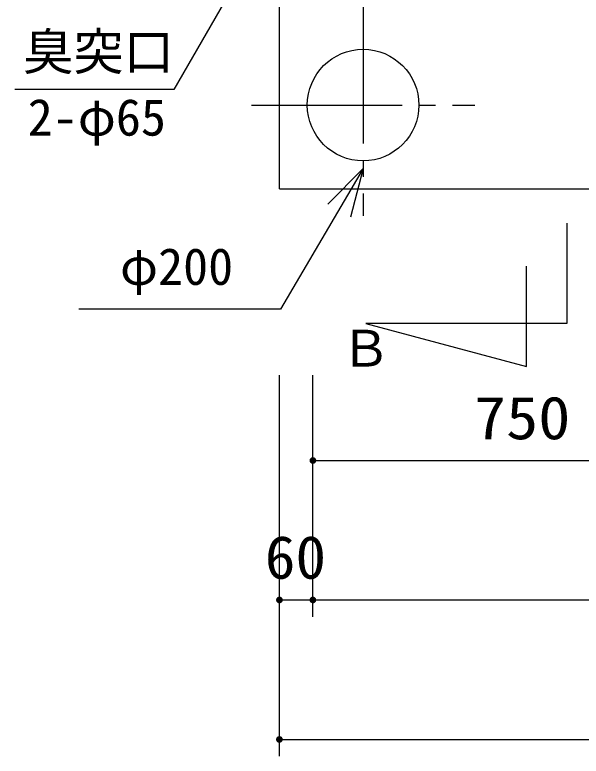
# Model space of a CAD drawing. Units: millimetres, scale not verified. Extents: x -8910 to 8910, y -6308 to 6308.
# Drawn here: x -6417 to -5402, y -1128 to 201 of the extents above; entities that cross this region are included whole.
import ezdxf
from ezdxf.enums import TextEntityAlignment as Align

# ---------------------------------------------------------------- set-up
doc = ezdxf.new("R2010")
doc.units = ezdxf.units.MM
doc.header["$LTSCALE"] = 30
doc.linetypes.add('CHAIN2', pattern=[12, 9, -1, 1, -1])
for name, color, linetype, lineweight in [('0-3_空気管', 3, 'Continuous', 25), ('0-4_機器', 2, 'Continuous', 25), ('0-5_製作', 5, 'Continuous', 25), ('0-6_08', 2, 'Continuous', 25)]:
    doc.layers.add(name, color=color, linetype=linetype, lineweight=lineweight)
doc.styles.add('ＭＳ ゴシック', font='')
doc.styles.get('ＭＳ ゴシック').set_extended_font_data('MS Gothic')

msp = doc.modelspace()

# ---------------------------------------------------------------- linework, layer by layer
at = {"layer": '0-3_空気管'}
for p, q in [((-5427.47, -172.48), (-5427.47, -352.48)), ((-5499.47, -429.65), (-5499.47, -249.65))]:
    msp.add_line(p, q, dxfattribs=at)
for points in [[(-5790.42, 658.51), (-6131.8, 67.24), (-6416.8, 67.24)], [(-5427.47, -352.48), (-5787.47, -352.48), (-5499.47, -429.65)]]:
    msp.add_lwpolyline(points, dxfattribs=at)
at = {"layer": '0-4_機器', "linetype": 'CHAIN2'}
for p, q in [((-5792.53, 240.51), (-5792.53, -159.49)), ((-5992.53, 39.24), (-5592.53, 39.24))]:
    msp.add_line(p, q, dxfattribs=at)
at = {"layer": '0-4_機器'}
msp.add_line((-5942.53, -110.76), (-3612.55, -110.76), dxfattribs=at)
msp.add_lwpolyline([(-5942.53, -110.76), (-5942.53, 1729.24), (-3612.55, 1729.24)], dxfattribs=at)
msp.add_circle((-5792.53, 39.24), 100, dxfattribs=at)
at = {"layer": '0-5_製作', "color": 2}
for p, q in [((-5942.51, -877.92), (-5942.51, -444.68)), ((-5882.51, -627.92), (-5882.51, -444.68)), ((-5882.51, -597.92), (-5132.55, -597.92)), ((-5882.51, -877.92), (-5882.51, -597.92)), ((-5942.51, -847.92), (-5882.51, -847.92)), ((-5942.51, -1127.92), (-5942.51, -847.92)), ((-5882.51, -847.92), (-3672.55, -847.92)), ((-5942.51, -1097.92), (-3612.55, -1097.92))]:
    msp.add_line(p, q, dxfattribs=at)
at = {"layer": '0-5_製作'}
for points in [[(-5888.5, -597.54), (-5882.51, -597.92), (-5888.51, -597.92)], [(-5888.51, -597.92), (-5888.32, -599.41), (-5888.46, -598.67)], [(-5882.51, -597.92), (-5888.32, -599.41), (-5888.51, -597.92)], [(-5888.4, -596.79), (-5882.51, -597.92), (-5888.5, -597.54)], [(-5888.22, -596.06), (-5882.51, -597.92), (-5888.4, -596.79)], [(-5882.51, -597.92), (-5888.09, -600.12), (-5888.32, -599.41)], [(-5887.94, -595.36), (-5882.51, -597.92), (-5888.22, -596.06)], [(-5882.51, -597.92), (-5887.77, -600.81), (-5888.09, -600.12)], [(-5887.58, -594.7), (-5882.51, -597.92), (-5887.94, -595.36)], [(-5882.51, -597.92), (-5887.36, -601.44), (-5887.77, -600.81)], [(-5887.13, -594.09), (-5882.51, -597.92), (-5887.58, -594.7)], [(-5882.51, -597.92), (-5886.88, -602.02), (-5887.36, -601.44)], [(-5886.62, -593.54), (-5882.51, -597.92), (-5887.13, -594.09)], [(-5882.51, -597.92), (-5886.34, -602.54), (-5886.88, -602.02)], [(-5886.04, -593.06), (-5882.51, -597.92), (-5886.62, -593.54)], [(-5882.51, -597.92), (-5885.73, -602.98), (-5886.34, -602.54)], [(-5885.4, -592.66), (-5882.51, -597.92), (-5886.04, -593.06)], [(-5882.51, -597.92), (-5885.07, -603.34), (-5885.73, -602.98)], [(-5884.72, -592.34), (-5882.51, -597.92), (-5885.4, -592.66)], [(-5882.51, -597.92), (-5884.36, -603.62), (-5885.07, -603.34)], [(-5884, -592.1), (-5882.51, -597.92), (-5884.72, -592.34)], [(-5882.51, -597.92), (-5883.63, -603.81), (-5884.36, -603.62)], [(-5883.26, -591.96), (-5882.51, -597.92), (-5884, -592.1)], [(-5882.51, -597.92), (-5882.89, -603.9), (-5883.63, -603.81)], [(-5882.51, -591.92), (-5882.51, -597.92), (-5883.26, -591.96)], [(-5882.51, -597.92), (-5882.51, -603.92), (-5882.89, -603.9)], [(-5882.51, -591.92), (-5876.51, -597.92), (-5882.51, -597.92)], [(-5882.13, -591.93), (-5876.51, -597.92), (-5882.51, -591.92)], [(-5882.51, -597.92), (-5881.76, -603.87), (-5882.51, -603.92)], [(-5876.51, -597.92), (-5881.76, -603.87), (-5882.51, -597.92)], [(-5881.39, -592.02), (-5876.51, -597.92), (-5882.13, -591.93)], [(-5876.51, -597.92), (-5881.02, -603.73), (-5881.76, -603.87)], [(-5880.66, -592.21), (-5876.51, -597.92), (-5881.39, -592.02)], [(-5876.51, -597.92), (-5880.3, -603.49), (-5881.02, -603.73)], [(-5879.96, -592.49), (-5876.51, -597.92), (-5880.66, -592.21)], [(-5876.51, -597.92), (-5879.62, -603.17), (-5880.3, -603.49)], [(-5879.3, -592.85), (-5876.51, -597.92), (-5879.96, -592.49)], [(-5876.51, -597.92), (-5878.98, -602.77), (-5879.62, -603.17)], [(-5878.69, -593.29), (-5876.51, -597.92), (-5879.3, -592.85)], [(-5876.51, -597.92), (-5878.4, -602.29), (-5878.98, -602.77)], [(-5878.14, -593.81), (-5876.51, -597.92), (-5878.69, -593.29)], [(-5876.51, -597.92), (-5877.89, -601.74), (-5878.4, -602.29)], [(-5877.66, -594.39), (-5876.51, -597.92), (-5878.14, -593.81)], [(-5876.51, -597.92), (-5877.44, -601.13), (-5877.89, -601.74)], [(-5877.25, -595.02), (-5876.51, -597.92), (-5877.66, -594.39)], [(-5876.51, -597.92), (-5877.08, -600.47), (-5877.44, -601.13)], [(-5876.93, -595.71), (-5876.51, -597.92), (-5877.25, -595.02)], [(-5876.51, -597.92), (-5876.8, -599.77), (-5877.08, -600.47)], [(-5876.7, -596.42), (-5876.51, -597.92), (-5876.93, -595.71)], [(-5876.51, -597.92), (-5876.62, -599.04), (-5876.8, -599.77)], [(-5876.56, -597.16), (-5876.51, -597.92), (-5876.7, -596.42)], [(-5876.51, -597.92), (-5876.52, -598.29), (-5876.62, -599.04)], [(-5948.5, -847.54), (-5942.51, -847.92), (-5948.51, -847.92)], [(-5948.51, -847.92), (-5948.32, -849.41), (-5948.46, -848.67)], [(-5948.51, -847.92), (-5948.09, -850.12), (-5948.32, -849.41)], [(-5942.51, -847.92), (-5948.09, -850.12), (-5948.51, -847.92)], [(-5948.4, -846.79), (-5942.51, -847.92), (-5948.5, -847.54)], [(-5948.22, -846.06), (-5942.51, -847.92), (-5948.4, -846.79)], [(-5947.94, -845.36), (-5942.51, -847.92), (-5948.22, -846.06)], [(-5942.51, -847.92), (-5947.77, -850.81), (-5948.09, -850.12)], [(-5947.58, -844.7), (-5942.51, -847.92), (-5947.94, -845.36)], [(-5942.51, -847.92), (-5947.36, -851.44), (-5947.77, -850.81)], [(-5947.13, -844.09), (-5942.51, -847.92), (-5947.58, -844.7)], [(-5942.51, -847.92), (-5946.88, -852.02), (-5947.36, -851.44)], [(-5946.62, -843.54), (-5942.51, -847.92), (-5947.13, -844.09)], [(-5942.51, -847.92), (-5946.34, -852.54), (-5946.88, -852.02)], [(-5946.04, -843.06), (-5942.51, -847.92), (-5946.62, -843.54)], [(-5942.51, -847.92), (-5945.73, -852.98), (-5946.34, -852.54)], [(-5945.4, -842.66), (-5942.51, -847.92), (-5946.04, -843.06)], [(-5942.51, -847.92), (-5945.07, -853.34), (-5945.73, -852.98)], [(-5944.72, -842.34), (-5942.51, -847.92), (-5945.4, -842.66)], [(-5942.51, -847.92), (-5944.36, -853.62), (-5945.07, -853.34)], [(-5944, -842.1), (-5942.51, -847.92), (-5944.72, -842.34)], [(-5942.51, -847.92), (-5943.63, -853.81), (-5944.36, -853.62)], [(-5943.26, -841.96), (-5942.51, -847.92), (-5944, -842.1)], [(-5942.51, -847.92), (-5942.89, -853.9), (-5943.63, -853.81)], [(-5943.26, -841.96), (-5942.51, -841.92), (-5942.51, -847.92)], [(-5942.51, -847.92), (-5942.51, -853.92), (-5942.89, -853.9)], [(-5942.51, -841.92), (-5936.51, -847.92), (-5942.51, -847.92)], [(-5942.13, -841.93), (-5936.51, -847.92), (-5942.51, -841.92)], [(-5942.51, -847.92), (-5941.76, -853.87), (-5942.51, -853.92)], [(-5942.51, -847.92), (-5941.02, -853.73), (-5941.76, -853.87)], [(-5936.51, -847.92), (-5941.02, -853.73), (-5942.51, -847.92)], [(-5941.39, -842.02), (-5936.51, -847.92), (-5942.13, -841.93)], [(-5940.66, -842.21), (-5936.51, -847.92), (-5941.39, -842.02)], [(-5936.51, -847.92), (-5940.3, -853.49), (-5941.02, -853.73)], [(-5939.96, -842.49), (-5936.51, -847.92), (-5940.66, -842.21)], [(-5936.51, -847.92), (-5939.62, -853.17), (-5940.3, -853.49)], [(-5939.3, -842.85), (-5936.51, -847.92), (-5939.96, -842.49)], [(-5936.51, -847.92), (-5938.98, -852.77), (-5939.62, -853.17)], [(-5938.69, -843.29), (-5936.51, -847.92), (-5939.3, -842.85)], [(-5936.51, -847.92), (-5938.4, -852.29), (-5938.98, -852.77)], [(-5938.14, -843.81), (-5936.51, -847.92), (-5938.69, -843.29)], [(-5936.51, -847.92), (-5937.89, -851.74), (-5938.4, -852.29)], [(-5937.66, -844.39), (-5936.51, -847.92), (-5938.14, -843.81)], [(-5936.51, -847.92), (-5937.44, -851.13), (-5937.89, -851.74)], [(-5937.25, -845.02), (-5936.51, -847.92), (-5937.66, -844.39)], [(-5936.51, -847.92), (-5937.08, -850.47), (-5937.44, -851.13)], [(-5936.93, -845.71), (-5936.51, -847.92), (-5937.25, -845.02)], [(-5936.51, -847.92), (-5936.8, -849.77), (-5937.08, -850.47)], [(-5936.7, -846.42), (-5936.51, -847.92), (-5936.93, -845.71)], [(-5936.51, -847.92), (-5936.62, -849.04), (-5936.8, -849.77)], [(-5936.7, -846.42), (-5936.56, -847.16), (-5936.51, -847.92)], [(-5936.51, -847.92), (-5936.52, -848.29), (-5936.62, -849.04)], [(-5888.5, -847.54), (-5882.51, -847.92), (-5888.51, -847.92)], [(-5888.51, -847.92), (-5888.32, -849.41), (-5888.46, -848.67)], [(-5888.51, -847.92), (-5888.09, -850.12), (-5888.32, -849.41)], [(-5882.51, -847.92), (-5888.09, -850.12), (-5888.51, -847.92)], [(-5888.4, -846.79), (-5882.51, -847.92), (-5888.5, -847.54)], [(-5888.22, -846.06), (-5882.51, -847.92), (-5888.4, -846.79)], [(-5887.94, -845.36), (-5882.51, -847.92), (-5888.22, -846.06)], [(-5882.51, -847.92), (-5887.77, -850.81), (-5888.09, -850.12)], [(-5887.58, -844.7), (-5882.51, -847.92), (-5887.94, -845.36)], [(-5882.51, -847.92), (-5887.36, -851.44), (-5887.77, -850.81)], [(-5887.13, -844.09), (-5882.51, -847.92), (-5887.58, -844.7)], [(-5882.51, -847.92), (-5886.88, -852.02), (-5887.36, -851.44)], [(-5886.62, -843.54), (-5882.51, -847.92), (-5887.13, -844.09)], [(-5882.51, -847.92), (-5886.34, -852.54), (-5886.88, -852.02)], [(-5886.04, -843.06), (-5882.51, -847.92), (-5886.62, -843.54)], [(-5882.51, -847.92), (-5885.73, -852.98), (-5886.34, -852.54)], [(-5885.4, -842.66), (-5882.51, -847.92), (-5886.04, -843.06)], [(-5882.51, -847.92), (-5885.07, -853.34), (-5885.73, -852.98)], [(-5884.72, -842.34), (-5882.51, -847.92), (-5885.4, -842.66)], [(-5882.51, -847.92), (-5884.36, -853.62), (-5885.07, -853.34)], [(-5884, -842.1), (-5882.51, -847.92), (-5884.72, -842.34)], [(-5882.51, -847.92), (-5883.63, -853.81), (-5884.36, -853.62)], [(-5883.26, -841.96), (-5882.51, -847.92), (-5884, -842.1)], [(-5882.51, -847.92), (-5882.89, -853.9), (-5883.63, -853.81)], [(-5883.26, -841.96), (-5882.51, -841.92), (-5882.51, -847.92)], [(-5882.51, -847.92), (-5882.51, -853.92), (-5882.89, -853.9)], [(-5882.51, -841.92), (-5876.51, -847.92), (-5882.51, -847.92)], [(-5882.13, -841.93), (-5876.51, -847.92), (-5882.51, -841.92)], [(-5882.51, -847.92), (-5881.76, -853.87), (-5882.51, -853.92)], [(-5882.51, -847.92), (-5881.02, -853.73), (-5881.76, -853.87)], [(-5876.51, -847.92), (-5881.02, -853.73), (-5882.51, -847.92)], [(-5881.39, -842.02), (-5876.51, -847.92), (-5882.13, -841.93)], [(-5880.66, -842.21), (-5876.51, -847.92), (-5881.39, -842.02)], [(-5876.51, -847.92), (-5880.3, -853.49), (-5881.02, -853.73)], [(-5879.96, -842.49), (-5876.51, -847.92), (-5880.66, -842.21)], [(-5876.51, -847.92), (-5879.62, -853.17), (-5880.3, -853.49)], [(-5879.3, -842.85), (-5876.51, -847.92), (-5879.96, -842.49)], [(-5876.51, -847.92), (-5878.98, -852.77), (-5879.62, -853.17)], [(-5878.69, -843.29), (-5876.51, -847.92), (-5879.3, -842.85)], [(-5876.51, -847.92), (-5878.4, -852.29), (-5878.98, -852.77)], [(-5878.14, -843.81), (-5876.51, -847.92), (-5878.69, -843.29)], [(-5876.51, -847.92), (-5877.89, -851.74), (-5878.4, -852.29)], [(-5877.66, -844.39), (-5876.51, -847.92), (-5878.14, -843.81)], [(-5876.51, -847.92), (-5877.44, -851.13), (-5877.89, -851.74)], [(-5877.25, -845.02), (-5876.51, -847.92), (-5877.66, -844.39)], [(-5876.51, -847.92), (-5877.08, -850.47), (-5877.44, -851.13)], [(-5876.93, -845.71), (-5876.51, -847.92), (-5877.25, -845.02)], [(-5876.51, -847.92), (-5876.8, -849.77), (-5877.08, -850.47)], [(-5876.7, -846.42), (-5876.51, -847.92), (-5876.93, -845.71)], [(-5876.51, -847.92), (-5876.62, -849.04), (-5876.8, -849.77)], [(-5876.7, -846.42), (-5876.56, -847.16), (-5876.51, -847.92)], [(-5876.51, -847.92), (-5876.52, -848.29), (-5876.62, -849.04)], [(-5948.5, -1097.54), (-5942.51, -1097.92), (-5948.51, -1097.92)], [(-5948.51, -1097.92), (-5948.32, -1099.41), (-5948.46, -1098.67)], [(-5948.51, -1097.92), (-5948.09, -1100.12), (-5948.32, -1099.41)], [(-5942.51, -1097.92), (-5948.09, -1100.12), (-5948.51, -1097.92)], [(-5948.4, -1096.79), (-5942.51, -1097.92), (-5948.5, -1097.54)], [(-5948.22, -1096.06), (-5942.51, -1097.92), (-5948.4, -1096.79)], [(-5947.94, -1095.36), (-5942.51, -1097.92), (-5948.22, -1096.06)], [(-5942.51, -1097.92), (-5947.77, -1100.81), (-5948.09, -1100.12)], [(-5947.58, -1094.7), (-5942.51, -1097.92), (-5947.94, -1095.36)], [(-5942.51, -1097.92), (-5947.36, -1101.44), (-5947.77, -1100.81)], [(-5947.13, -1094.09), (-5942.51, -1097.92), (-5947.58, -1094.7)], [(-5942.51, -1097.92), (-5946.88, -1102.02), (-5947.36, -1101.44)], [(-5946.62, -1093.54), (-5942.51, -1097.92), (-5947.13, -1094.09)], [(-5942.51, -1097.92), (-5946.34, -1102.54), (-5946.88, -1102.02)], [(-5946.04, -1093.06), (-5942.51, -1097.92), (-5946.62, -1093.54)], [(-5942.51, -1097.92), (-5945.73, -1102.98), (-5946.34, -1102.54)], [(-5945.4, -1092.66), (-5942.51, -1097.92), (-5946.04, -1093.06)], [(-5942.51, -1097.92), (-5945.07, -1103.34), (-5945.73, -1102.98)], [(-5944.72, -1092.34), (-5942.51, -1097.92), (-5945.4, -1092.66)], [(-5942.51, -1097.92), (-5944.36, -1103.62), (-5945.07, -1103.34)], [(-5944, -1092.1), (-5942.51, -1097.92), (-5944.72, -1092.34)], [(-5942.51, -1097.92), (-5943.63, -1103.81), (-5944.36, -1103.62)], [(-5943.26, -1091.96), (-5942.51, -1097.92), (-5944, -1092.1)], [(-5942.51, -1097.92), (-5942.89, -1103.9), (-5943.63, -1103.81)], [(-5943.26, -1091.96), (-5942.51, -1091.92), (-5942.51, -1097.92)], [(-5942.51, -1097.92), (-5942.51, -1103.92), (-5942.89, -1103.9)], [(-5942.51, -1091.92), (-5936.51, -1097.92), (-5942.51, -1097.92)], [(-5942.13, -1091.93), (-5936.51, -1097.92), (-5942.51, -1091.92)], [(-5942.51, -1097.92), (-5941.76, -1103.87), (-5942.51, -1103.92)], [(-5942.51, -1097.92), (-5941.02, -1103.73), (-5941.76, -1103.87)], [(-5936.51, -1097.92), (-5941.02, -1103.73), (-5942.51, -1097.92)], [(-5941.39, -1092.02), (-5936.51, -1097.92), (-5942.13, -1091.93)], [(-5940.66, -1092.21), (-5936.51, -1097.92), (-5941.39, -1092.02)], [(-5936.51, -1097.92), (-5940.3, -1103.49), (-5941.02, -1103.73)], [(-5939.96, -1092.49), (-5936.51, -1097.92), (-5940.66, -1092.21)], [(-5936.51, -1097.92), (-5939.62, -1103.17), (-5940.3, -1103.49)], [(-5939.3, -1092.85), (-5936.51, -1097.92), (-5939.96, -1092.49)], [(-5936.51, -1097.92), (-5938.98, -1102.77), (-5939.62, -1103.17)], [(-5938.69, -1093.29), (-5936.51, -1097.92), (-5939.3, -1092.85)], [(-5936.51, -1097.92), (-5938.4, -1102.29), (-5938.98, -1102.77)], [(-5938.14, -1093.81), (-5936.51, -1097.92), (-5938.69, -1093.29)], [(-5936.51, -1097.92), (-5937.89, -1101.74), (-5938.4, -1102.29)], [(-5937.66, -1094.39), (-5936.51, -1097.92), (-5938.14, -1093.81)], [(-5936.51, -1097.92), (-5937.44, -1101.13), (-5937.89, -1101.74)], [(-5937.25, -1095.02), (-5936.51, -1097.92), (-5937.66, -1094.39)], [(-5936.51, -1097.92), (-5937.08, -1100.47), (-5937.44, -1101.13)], [(-5936.93, -1095.71), (-5936.51, -1097.92), (-5937.25, -1095.02)], [(-5936.51, -1097.92), (-5936.8, -1099.77), (-5937.08, -1100.47)], [(-5936.7, -1096.42), (-5936.51, -1097.92), (-5936.93, -1095.71)], [(-5936.51, -1097.92), (-5936.62, -1099.04), (-5936.8, -1099.77)], [(-5936.7, -1096.42), (-5936.56, -1097.16), (-5936.51, -1097.92)], [(-5936.51, -1097.92), (-5936.52, -1098.29), (-5936.62, -1099.04)]]:
    msp.add_solid(points, dxfattribs=at)
at = {"layer": '0-6_08', "color": 4}
for p, q in [((-5792.53, -74.49), (-5940.52, -326.49)), ((-5792.53, -74.49), (-5855.83, -138.47)), ((-5792.53, -74.49), (-5815.36, -161.55)), ((-5940.52, -326.49), (-6302.2, -326.49))]:
    msp.add_line(p, q, dxfattribs=at)

# ---------------------------------------------------------------- texts
at = {"layer": '0-3_空気管', "color": 4, "style": 'ＭＳ ゴシック'}
for s, p in [('臭突口', (-6401.8, 82.24)), ('2-φ65', (-6393.66, -35.4)), ('Ｂ', (-5832.74, -449.42))]:
    msp.add_text(s, height=65.98, dxfattribs=at).set_placement(p, align=Align.BOTTOM_LEFT)
at = {"layer": '0-5_製作', "color": 4, "style": 'ＭＳ ゴシック'}
for s, width, p in [('750', 1.1, (-5593.78, -582.92)), ('60', 1.05, (-5968.76, -832.92))]:
    msp.add_text(s, height=76.98, dxfattribs=dict(at, width=width)).set_placement(p, align=Align.BOTTOM_LEFT)
at = {"layer": '0-6_08', "color": 4, "style": 'ＭＳ ゴシック'}
msp.add_text('φ200', height=65.98, dxfattribs=at).set_placement((-6228.28, -302.88), align=Align.BOTTOM_LEFT)

doc.saveas('drawing.dxf')
